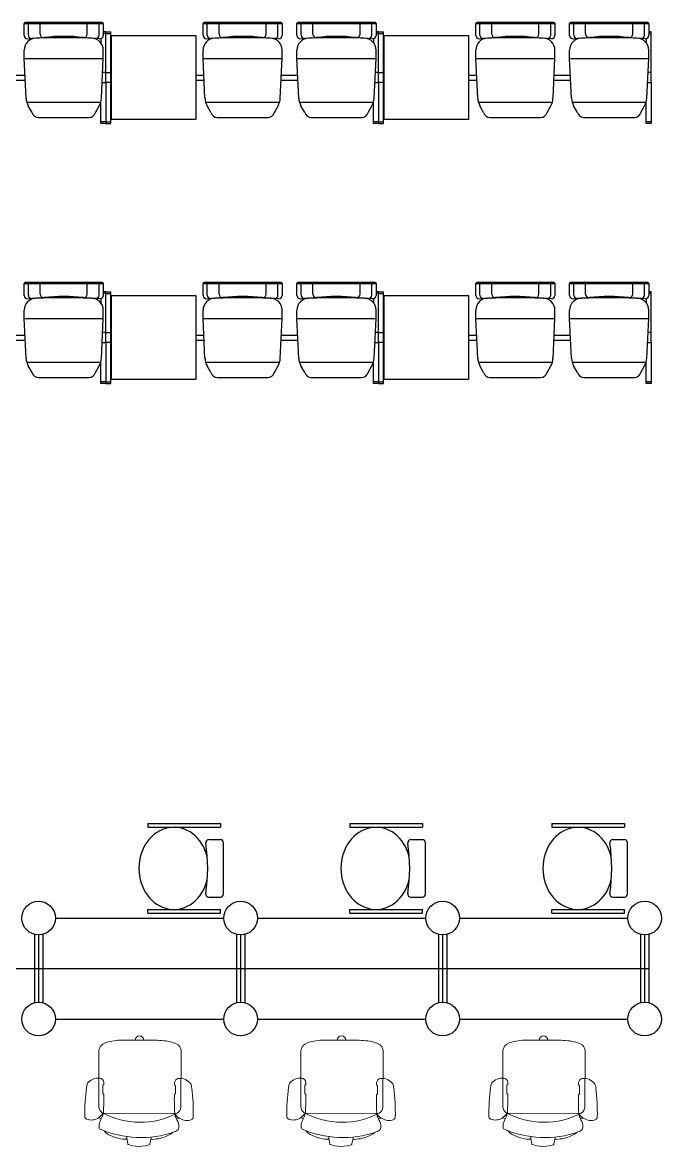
# Model space of a CAD drawing. Header units: inches. Extents: x 484217 to 497210, y -26946 to -21493.
# Drawn here: x 493117.7 to 493288.5, y -23682.2 to -23381 of the extents above; entities that cross this region are included whole.
import ezdxf

# ---------------------------------------------------------------- set-up
doc = ezdxf.new("R2010")
doc.units = ezdxf.units.IN
doc.header["$LTSCALE"] = 20
doc.header["$MEASUREMENT"] = 0
doc.layers.add('A-furniture', color=50, linetype='Continuous', lineweight=9)
doc.layers.add('I-WALL-IN', color=3, linetype='Continuous')
doc.layers.add('MAR22', color=255, linetype='Continuous')

# ---------------------------------------------------------------- blocks, each defined once
blk = doc.blocks.new('391A')
at = {"layer": 'MAR22'}
for p, q in [((-293.5, -86.6), (-293.5, -567)), ((-293.5, -86.6), (-269.5, -86.6)), ((-269.5, -86.6), (-269.5, -567)), ((273.6, -86.6), (273.6, -567)), ((297.6, -86.6), (273.6, -86.6)), ((297.6, -86.6), (297.6, -567)), ((-187.4, -490.1), (-187.4, -566.9)), ((191.4, -490.1), (191.4, -566.9)), ((-293.5, -567), (-269.5, -567)), ((-167.4, -586.9), (171.4, -586.9)), ((297.6, -567), (273.6, -567))]:
    blk.add_line(p, q, dxfattribs=at)
for centre, radius, start, end in [((-167.4, -490.1), 20, 81.58713, 180), ((2, 655.3), 1137.9, 261.58713, 278.41287), ((171.4, -490.1), 20, 0, 98.41287), ((-167.4, -566.9), 20, 180, 270), ((171.4, -566.9), 20, 270, 0)]:
    blk.add_arc(centre, radius, start, end, dxfattribs=at)
blk.add_ellipse((2, -259.2), major_axis=(-271.1, 0), ratio=0.849159, start_param=1.857345, end_param=7.567433, dxfattribs=at)
blk = doc.blocks.new('A$C6A0E07C9')
at = {"layer": 'A-furniture'}
for p, q in [((-0.2138, 0.2718), (0.1182, 0.2876)), ((-0.2691, 0.1773), (-0.2664, 0.2046)), ((-0.0121, 0.2424), (-0.025, 0.2422)), ((-0.0115, 0.2426), (-0.0121, 0.2424)), ((-0.0112, 0.2428), (-0.0115, 0.2426)), ((-0.0079, 0.2484), (-0.0112, 0.2428)), ((0.0377, 0.2515), (-0.0033, 0.2499)), ((0.0418, 0.2505), (0.045, 0.2473)), ((0.045, 0.2473), (0.0464, 0.2461)), ((0.0464, 0.2461), (0.0478, 0.2453)), ((0.0478, 0.2453), (0.0485, 0.2451)), ((0.1585, 0.2497), (0.1792, -0.1667)), ((0.3152, 0.1516), (0.3188, 0.1294)), ((0.3146, 0.1213), (0.3056, 0.1197)), ((0.3131, 0.1211), (0.3466, 0.116)), ((0.3514, 0.1128), (0.36, 0.0876)), ((0.36, 0.0876), (0.3659, 0.0513)), ((-0.2907, 0.0196), (-0.2893, 0.0294)), ((-0.2883, 0.01), (-0.2907, 0.0196)), ((-0.2893, 0.0294), (-0.2841, 0.0379)), ((-0.2824, 0.002), (-0.2883, 0.01)), ((-0.2841, 0.0379), (-0.2762, 0.0438)), ((-0.2739, -0.003), (-0.2824, 0.002)), ((-0.2762, 0.0438), (-0.2666, 0.0462)), ((0.3636, 0.0146), (0.3576, -0.0113)), ((0.3659, 0.0513), (0.3636, 0.0146)), ((-0.2641, -0.0045), (-0.2739, -0.003)), ((0.3108, -0.0224), (0.3218, -0.0234)), ((0.3197, -0.023), (0.3546, -0.0146)), ((0.3546, -0.0146), (0.3564, -0.0132)), ((0.3564, -0.0132), (0.3576, -0.0113)), ((-0.1895, -0.2174), (0.1433, -0.1996)), ((0.0087, -0.176), (-0.0042, -0.1772)), ((0.0094, -0.1763), (0.0087, -0.176)), ((0.0097, -0.1764), (0.0094, -0.1763)), ((0.0135, -0.1816), (0.0097, -0.1764)), ((0.0591, -0.1802), (0.0183, -0.1827)), ((0.0631, -0.1788), (0.066, -0.1753)), ((0.066, -0.1753), (0.0673, -0.174)), ((0.0673, -0.174), (0.0686, -0.173)), ((0.0686, -0.173), (0.0692, -0.1728)), ((0.2962, -0.1472), (0.2839, -0.1595))]:
    blk.add_line(p, q, dxfattribs=at)
for centre, radius, start, end in [((0.0274, 0.2777), 0.0792, 129.49988, 189.11522), ((0.0065, 0.2825), 0.0635, 94.07923, 117.59377), ((0.2241, -0.8917), 1.2574, 92.35943, 100.17565), ((0.1721, 0.3454), 0.0192, 28.12557, 89.24362), ((0.1209, 0.3234), 0.0749, 330.37939, 24.51295), ((-0.21, 0.2233), 0.0487, 94.52598, 161.01093), ((0.117, 0.2414), 0.0463, 34.09018, 88.4441), ((0.1077, 0.3263), 0.0879, 309.67257, 333.02228), ((-1.1254, 2.7931), 2.8487, 297.11573, 298.06946), ((-0.9196, -0.0126), 1.143, 14.09314, 15.00562), ((0.2336, 0.2226), 0.0597, 72.52818, 107.70113), ((0.1951, 0.2221), 0.0806, 25.51985, 45.53867), ((0.5941, -0.0351), 0.8932, 162.12026, 164.43231), ((-0.0222, 0.2712), 0.0292, 192.00474, 264.44095), ((-0.0038, 0.2437), 0.00623, 84.84548, 131.31741), ((0.0374, 0.2414), 0.0101, 64.52807, 88.63913), ((0.0007, 1.5534), 1.3091, 272.08986, 276.67605), ((0.1493, 0.274), 0.0211, 279.8693, 313.34338), ((-0.2488, 0.0248), 0.4712, 334.59734, 30.97321), ((0.1704, 0.2449), 0.0129, 130.13659, 158.01734), ((0.1866, 0.1808), 0.0779, 100.05254, 108.26721), ((-0.3014, 0.0263), 0.6141, 339.61076, 22.04666), ((0.1276, 0.1249), 0.1894, 8.09249, 40.8276), ((0.1816, 0.1421), 0.4521, 175.52891, 182.09908), ((72.2191, 3.6268), 72.5738, 182.765274, 182.924882), ((0.31, 0.1288), 0.0088, 301.08798, 3.16667), ((0.3467, 0.1108), 0.00513, 22.81842, 91.00758), ((0.1162, -0.0378), 0.2107, 328.69616, 1.80788), ((0.3177, -0.0315), 0.00903, 2.12372, 63.37094), ((0.0809, -0.0616), 0.3414, 182.48103, 200.75528), ((-0.1856, -0.1603), 0.0572, 202.88209, 266.11689), ((0.0015, -0.2058), 0.0292, 101.25248, 173.68869), ((0.0171, -0.1766), 0.00623, 234.37601, 280.84795), ((0.0579, -0.1702), 0.0101, 277.0543, 301.16536), ((0.1515, -1.4793), 1.3091, 89.01739, 93.60357), ((0.138, -0.155), 0.0449, 276.79393, 330.15211), ((0.1724, -0.1915), 0.0211, 52.35005, 85.82413), ((0.197, -0.1553), 0.0211, 212.66016, 229.03524), ((0.1633, -0.2919), 0.1223, 63.05477, 80.63565), ((0.1362, -0.2476), 0.0879, 32.67116, 56.02087), ((-0.9196, -0.0126), 1.143, 350.69637, 351.61264), ((0.1491, -0.2435), 0.0749, 341.18048, 35.31404), ((0.3239, 0.0551), 0.2601, 246.15386, 250.81737), ((0.249, -0.1528), 0.0392, 254.29981, 275.99109), ((0.2537, -0.1401), 0.0518, 269.3553, 293.37881), ((0.0516, -0.2073), 0.0792, 176.57822, 236.19355), ((0.2022, -0.2604), 0.0192, 276.44982, 337.56787), ((0.0312, -0.2142), 0.0635, 248.09967, 271.6142), ((0.1312, 0.9758), 1.2574, 265.51777, 273.33401)]:
    blk.add_arc(centre, radius, start, end, dxfattribs=at)

msp = doc.modelspace()

# ---------------------------------------------------------------- linework, layer by layer
at = {"linetype": 'Continuous'}
for p, q in [((493118.15, -23384.4, 3.81), (493118.15, -23381.22, 3.81)), ((493119.27, -23384.29, 3.81), (493119.27, -23381.4, 3.81)), ((493122.42, -23384.07, 3.81), (493122.42, -23381.4, 3.81)), ((493135.02, -23384.07, 3.81), (493135.02, -23381.4, 3.81)), ((493138.17, -23384.29, 3.81), (493138.17, -23381.4, 3.81)), ((493139.3, -23381.22, 3.81), (493139.3, -23384.4, 3.81)), ((493165.97, -23384.4, 3.81), (493165.97, -23381.22, 3.81)), ((493167.09, -23384.29, 3.81), (493167.09, -23381.4, 3.81)), ((493170.24, -23384.07, 3.81), (493170.24, -23381.4, 3.81)), ((493182.84, -23384.07, 3.81), (493182.84, -23381.4, 3.81)), ((493185.99, -23384.29, 3.81), (493185.99, -23381.4, 3.81)), ((493187.12, -23381.22, 3.81), (493187.12, -23384.4, 3.81)), ((493191.05, -23384.4, 3.81), (493191.05, -23381.22, 3.81)), ((493192.17, -23384.29, 3.81), (493192.17, -23381.4, 3.81)), ((493195.32, -23384.07, 3.81), (493195.32, -23381.4, 3.81)), ((493207.92, -23384.07, 3.81), (493207.92, -23381.4, 3.81)), ((493211.07, -23384.29, 3.81), (493211.07, -23381.4, 3.81)), ((493212.2, -23381.22, 3.81), (493212.2, -23384.4, 3.81)), ((493238.87, -23384.4, 3.81), (493238.87, -23381.22, 3.81)), ((493239.99, -23384.29, 3.81), (493239.99, -23381.4, 3.81)), ((493243.14, -23384.07, 3.81), (493243.14, -23381.4, 3.81)), ((493255.74, -23384.07, 3.81), (493255.74, -23381.4, 3.81)), ((493258.89, -23384.29, 3.81), (493258.89, -23381.4, 3.81)), ((493260.02, -23381.22, 3.81), (493260.02, -23384.4, 3.81)), ((493263.95, -23384.4, 3.81), (493263.95, -23381.22, 3.81)), ((493265.07, -23384.29, 3.81), (493265.07, -23381.4, 3.81)), ((493268.22, -23384.07, 3.81), (493268.22, -23381.4, 3.81)), ((493280.82, -23384.07, 3.81), (493280.82, -23381.4, 3.81)), ((493283.97, -23384.29, 3.81), (493283.97, -23381.4, 3.81)), ((493285.1, -23381.22, 3.81), (493285.1, -23384.4, 3.81)), ((493119.07, -23385.3, 3.81), (493120.21, -23385.19, 3.81)), ((493138.37, -23385.3, 3.81), (493137.23, -23385.19, 3.81)), ((493166.89, -23385.3, 3.81), (493168.03, -23385.19, 3.81)), ((493186.2, -23385.3, 3.81), (493185.06, -23385.19, 3.81)), ((493191.97, -23385.3, 3.81), (493193.11, -23385.19, 3.81)), ((493211.27, -23385.3, 3.81), (493210.13, -23385.19, 3.81)), ((493239.79, -23385.3, 3.81), (493240.93, -23385.19, 3.81)), ((493259.1, -23385.3, 3.81), (493257.96, -23385.19, 3.81)), ((493264.87, -23385.3, 3.81), (493266.01, -23385.19, 3.81)), ((493284.17, -23385.3, 3.81), (493283.03, -23385.19, 3.81)), ((493118.15, -23390.56, 3.81), (493118.15, -23388.31, 3.81)), ((493139.3, -23390.56, 3.81), (493139.3, -23388.31, 3.81)), ((493165.97, -23390.56, 3.81), (493165.97, -23388.31, 3.81)), ((493187.12, -23390.56, 3.81), (493187.12, -23388.31, 3.81)), ((493191.05, -23390.56, 3.81), (493191.05, -23388.31, 3.81)), ((493212.2, -23390.56, 3.81), (493212.2, -23388.31, 3.81)), ((493238.87, -23390.56, 3.81), (493238.87, -23388.31, 3.81)), ((493260.02, -23390.56, 3.81), (493260.02, -23388.31, 3.81)), ((493263.95, -23390.56, 3.81), (493263.95, -23388.31, 3.81)), ((493285.1, -23390.56, 3.81), (493285.1, -23388.31, 3.81)), ((493118.15, -23390.56, 3.81), (493139.3, -23390.56, 3.81)), ((493118.66, -23401.2, 3.81), (493118.15, -23390.56, 3.81)), ((493138.78, -23401.2, 3.81), (493139.3, -23390.56, 3.81)), ((493165.97, -23390.56, 3.81), (493187.12, -23390.56, 3.81)), ((493166.48, -23401.2, 3.81), (493165.97, -23390.56, 3.81)), ((493186.61, -23401.2, 3.81), (493187.12, -23390.56, 3.81)), ((493191.05, -23390.56, 3.81), (493212.2, -23390.56, 3.81)), ((493191.56, -23401.2, 3.81), (493191.05, -23390.56, 3.81)), ((493211.68, -23401.2, 3.81), (493212.2, -23390.56, 3.81)), ((493238.87, -23390.56, 3.81), (493260.02, -23390.56, 3.81)), ((493239.38, -23401.2, 3.81), (493238.87, -23390.56, 3.81)), ((493259.51, -23401.2, 3.81), (493260.02, -23390.56, 3.81)), ((493263.95, -23390.56, 3.81), (493285.1, -23390.56, 3.81)), ((493264.46, -23401.2, 3.81), (493263.95, -23390.56, 3.81)), ((493284.58, -23401.2, 3.81), (493285.1, -23390.56, 3.81)), ((493118.84, -23402.26, 3.81), (493138.6, -23402.26, 3.81)), ((493120.25, -23405, 3.81), (493119.23, -23403.19, 3.81)), ((493137.19, -23405, 3.81), (493138.21, -23403.19, 3.81)), ((493166.66, -23402.26, 3.81), (493186.43, -23402.26, 3.81)), ((493168.07, -23405, 3.81), (493167.05, -23403.19, 3.81)), ((493185.02, -23405, 3.81), (493186.04, -23403.19, 3.81)), ((493191.74, -23402.26, 3.81), (493211.5, -23402.26, 3.81)), ((493193.15, -23405, 3.81), (493192.13, -23403.19, 3.81)), ((493210.09, -23405, 3.81), (493211.11, -23403.19, 3.81)), ((493239.56, -23402.26, 3.81), (493259.33, -23402.26, 3.81)), ((493240.97, -23405, 3.81), (493239.95, -23403.19, 3.81)), ((493257.92, -23405, 3.81), (493258.94, -23403.19, 3.81)), ((493264.64, -23402.26, 3.81), (493284.4, -23402.26, 3.81)), ((493266.05, -23405, 3.81), (493265.03, -23403.19, 3.81)), ((493282.99, -23405, 3.81), (493284.01, -23403.19, 3.81)), ((493121.98, -23406.31, 3.81), (493135.46, -23406.31, 3.81)), ((493169.8, -23406.31, 3.81), (493183.28, -23406.31, 3.81)), ((493194.88, -23406.31, 3.81), (493208.36, -23406.31, 3.81)), ((493242.7, -23406.31, 3.81), (493256.18, -23406.31, 3.81)), ((493267.78, -23406.31, 3.81), (493281.26, -23406.31, 3.81)), ((493118.15, -23453.91, 3.81), (493118.15, -23450.74, 3.81)), ((493119.27, -23453.81, 3.81), (493119.27, -23450.92, 3.81)), ((493122.42, -23453.58, 3.81), (493122.42, -23450.92, 3.81)), ((493135.02, -23453.58, 3.81), (493135.02, -23450.92, 3.81)), ((493138.17, -23453.81, 3.81), (493138.17, -23450.92, 3.81)), ((493139.3, -23450.74, 3.81), (493139.3, -23453.91, 3.81)), ((493165.97, -23453.91, 3.81), (493165.97, -23450.74, 3.81)), ((493167.09, -23453.81, 3.81), (493167.09, -23450.92, 3.81)), ((493170.24, -23453.58, 3.81), (493170.24, -23450.92, 3.81)), ((493182.84, -23453.58, 3.81), (493182.84, -23450.92, 3.81)), ((493185.99, -23453.81, 3.81), (493185.99, -23450.92, 3.81)), ((493187.12, -23450.74, 3.81), (493187.12, -23453.91, 3.81)), ((493191.05, -23453.91, 3.81), (493191.05, -23450.74, 3.81)), ((493192.17, -23453.81, 3.81), (493192.17, -23450.92, 3.81)), ((493195.32, -23453.58, 3.81), (493195.32, -23450.92, 3.81)), ((493207.92, -23453.58, 3.81), (493207.92, -23450.92, 3.81)), ((493211.07, -23453.81, 3.81), (493211.07, -23450.92, 3.81)), ((493212.2, -23450.74, 3.81), (493212.2, -23453.91, 3.81)), ((493238.87, -23453.91, 3.81), (493238.87, -23450.74, 3.81)), ((493239.99, -23453.81, 3.81), (493239.99, -23450.92, 3.81)), ((493243.14, -23453.58, 3.81), (493243.14, -23450.92, 3.81)), ((493255.74, -23453.58, 3.81), (493255.74, -23450.92, 3.81)), ((493258.89, -23453.81, 3.81), (493258.89, -23450.92, 3.81)), ((493260.02, -23450.74, 3.81), (493260.02, -23453.91, 3.81)), ((493263.95, -23453.91, 3.81), (493263.95, -23450.74, 3.81)), ((493265.07, -23453.81, 3.81), (493265.07, -23450.92, 3.81)), ((493268.22, -23453.58, 3.81), (493268.22, -23450.92, 3.81)), ((493280.82, -23453.58, 3.81), (493280.82, -23450.92, 3.81)), ((493283.97, -23453.81, 3.81), (493283.97, -23450.92, 3.81)), ((493285.1, -23450.74, 3.81), (493285.1, -23453.91, 3.81)), ((493119.07, -23454.81, 3.81), (493120.21, -23454.7, 3.81)), ((493138.37, -23454.81, 3.81), (493137.23, -23454.7, 3.81)), ((493166.89, -23454.81, 3.81), (493168.03, -23454.7, 3.81)), ((493186.2, -23454.81, 3.81), (493185.06, -23454.7, 3.81)), ((493191.97, -23454.81, 3.81), (493193.11, -23454.7, 3.81)), ((493211.27, -23454.81, 3.81), (493210.13, -23454.7, 3.81)), ((493239.79, -23454.81, 3.81), (493240.93, -23454.7, 3.81)), ((493259.1, -23454.81, 3.81), (493257.96, -23454.7, 3.81)), ((493264.87, -23454.81, 3.81), (493266.01, -23454.7, 3.81)), ((493284.17, -23454.81, 3.81), (493283.03, -23454.7, 3.81)), ((493118.15, -23460.08, 3.81), (493118.15, -23457.83, 3.81)), ((493139.3, -23460.08, 3.81), (493139.3, -23457.83, 3.81)), ((493165.97, -23460.08, 3.81), (493165.97, -23457.83, 3.81)), ((493187.12, -23460.08, 3.81), (493187.12, -23457.83, 3.81)), ((493191.05, -23460.08, 3.81), (493191.05, -23457.83, 3.81)), ((493212.2, -23460.08, 3.81), (493212.2, -23457.83, 3.81)), ((493238.87, -23460.08, 3.81), (493238.87, -23457.83, 3.81)), ((493260.02, -23460.08, 3.81), (493260.02, -23457.83, 3.81)), ((493263.95, -23460.08, 3.81), (493263.95, -23457.83, 3.81)), ((493285.1, -23460.08, 3.81), (493285.1, -23457.83, 3.81)), ((493118.15, -23460.08, 3.81), (493139.3, -23460.08, 3.81)), ((493118.66, -23470.72, 3.81), (493118.15, -23460.08, 3.81)), ((493138.78, -23470.72, 3.81), (493139.3, -23460.08, 3.81)), ((493165.97, -23460.08, 3.81), (493187.12, -23460.08, 3.81)), ((493166.48, -23470.72, 3.81), (493165.97, -23460.08, 3.81)), ((493186.61, -23470.72, 3.81), (493187.12, -23460.08, 3.81)), ((493191.05, -23460.08, 3.81), (493212.2, -23460.08, 3.81)), ((493191.56, -23470.72, 3.81), (493191.05, -23460.08, 3.81)), ((493211.68, -23470.72, 3.81), (493212.2, -23460.08, 3.81)), ((493238.87, -23460.08, 3.81), (493260.02, -23460.08, 3.81)), ((493239.38, -23470.72, 3.81), (493238.87, -23460.08, 3.81)), ((493259.51, -23470.72, 3.81), (493260.02, -23460.08, 3.81)), ((493263.95, -23460.08, 3.81), (493285.1, -23460.08, 3.81)), ((493264.46, -23470.72, 3.81), (493263.95, -23460.08, 3.81)), ((493284.58, -23470.72, 3.81), (493285.1, -23460.08, 3.81)), ((493118.84, -23471.78, 3.81), (493138.6, -23471.78, 3.81)), ((493120.25, -23474.52, 3.81), (493119.23, -23472.71, 3.81)), ((493137.19, -23474.52, 3.81), (493138.21, -23472.71, 3.81)), ((493166.66, -23471.78, 3.81), (493186.43, -23471.78, 3.81)), ((493168.07, -23474.52, 3.81), (493167.05, -23472.71, 3.81)), ((493185.02, -23474.52, 3.81), (493186.04, -23472.71, 3.81)), ((493191.74, -23471.78, 3.81), (493211.5, -23471.78, 3.81)), ((493193.15, -23474.52, 3.81), (493192.13, -23472.71, 3.81)), ((493210.09, -23474.52, 3.81), (493211.11, -23472.71, 3.81)), ((493239.56, -23471.78, 3.81), (493259.33, -23471.78, 3.81)), ((493240.97, -23474.52, 3.81), (493239.95, -23472.71, 3.81)), ((493257.92, -23474.52, 3.81), (493258.94, -23472.71, 3.81)), ((493264.64, -23471.78, 3.81), (493284.4, -23471.78, 3.81)), ((493266.05, -23474.52, 3.81), (493265.03, -23472.71, 3.81)), ((493282.99, -23474.52, 3.81), (493284.01, -23472.71, 3.81)), ((493121.98, -23475.83, 3.81), (493135.46, -23475.83, 3.81)), ((493169.8, -23475.83, 3.81), (493183.28, -23475.83, 3.81)), ((493194.88, -23475.83, 3.81), (493208.36, -23475.83, 3.81)), ((493242.7, -23475.83, 3.81), (493256.18, -23475.83, 3.81)), ((493267.78, -23475.83, 3.81), (493281.26, -23475.83, 3.81))]:
    msp.add_line(p, q, dxfattribs=at)
at = {"color": 7, "linetype": 'Continuous'}
for p, q in [((493139.03, -23380.95, 3.81), (493118.42, -23380.95, 3.81)), ((493186.85, -23380.95, 3.81), (493166.24, -23380.95, 3.81)), ((493211.93, -23380.95, 3.81), (493191.32, -23380.95, 3.81)), ((493259.75, -23380.95, 3.81), (493239.14, -23380.95, 3.81)), ((493284.83, -23380.95, 3.81), (493264.22, -23380.95, 3.81)), ((493139.97, -23394.31, 3.81), (493139.11, -23394.31, 3.81)), ((493139.97, -23397.01, 3.81), (493139.97, -23394.31, 3.81)), ((493139.97, -23394.31, 3.81), (493141.52, -23394.31, 3.81)), ((493139.97, -23397.01, 3.81), (493139.97, -23394.31, 3.81)), ((493212.87, -23394.31, 3.81), (493212.01, -23394.31, 3.81)), ((493212.87, -23397.01, 3.81), (493212.87, -23394.31, 3.81)), ((493212.87, -23394.31, 3.81), (493214.42, -23394.31, 3.81)), ((493212.87, -23397.01, 3.81), (493212.87, -23394.31, 3.81)), ((493285.77, -23394.31, 3.81), (493284.91, -23394.31, 3.81)), ((493285.77, -23397.01, 3.81), (493285.77, -23394.31, 3.81)), ((493113.94, -23396.33, 3.81), (493118.42, -23396.33, 3.81)), ((493114.01, -23394.98, 3.81), (493118.36, -23394.98, 3.81)), ((493138.99, -23397.01, 3.81), (493139.97, -23397.01, 3.81)), ((493141.52, -23397.01, 3.81), (493139.97, -23397.01, 3.81)), ((493163.95, -23396.33, 3.81), (493166.25, -23396.33, 3.81)), ((493164.02, -23394.98, 3.81), (493166.18, -23394.98, 3.81)), ((493186.84, -23396.33, 3.81), (493191.32, -23396.33, 3.81)), ((493186.91, -23394.98, 3.81), (493191.26, -23394.98, 3.81)), ((493211.89, -23397.01, 3.81), (493212.87, -23397.01, 3.81)), ((493214.42, -23397.01, 3.81), (493212.87, -23397.01, 3.81)), ((493236.85, -23396.33, 3.81), (493239.15, -23396.33, 3.81)), ((493236.92, -23394.98, 3.81), (493239.08, -23394.98, 3.81)), ((493259.74, -23396.33, 3.81), (493264.22, -23396.33, 3.81)), ((493259.81, -23394.98, 3.81), (493264.16, -23394.98, 3.81)), ((493284.79, -23397.01, 3.81), (493285.77, -23397.01, 3.81)), ((493139.03, -23450.47, 3.81), (493118.42, -23450.47, 3.81)), ((493186.85, -23450.47, 3.81), (493166.24, -23450.47, 3.81)), ((493211.93, -23450.47, 3.81), (493191.32, -23450.47, 3.81)), ((493259.75, -23450.47, 3.81), (493239.14, -23450.47, 3.81)), ((493284.83, -23450.47, 3.81), (493264.22, -23450.47, 3.81)), ((493139.97, -23463.82, 3.81), (493139.11, -23463.82, 3.81)), ((493139.97, -23466.52, 3.81), (493139.97, -23463.82, 3.81)), ((493139.97, -23463.82, 3.81), (493141.52, -23463.82, 3.81)), ((493139.97, -23466.52, 3.81), (493139.97, -23463.82, 3.81)), ((493212.87, -23463.82, 3.81), (493212.01, -23463.82, 3.81)), ((493212.87, -23466.52, 3.81), (493212.87, -23463.82, 3.81)), ((493212.87, -23463.82, 3.81), (493214.42, -23463.82, 3.81)), ((493212.87, -23466.52, 3.81), (493212.87, -23463.82, 3.81)), ((493285.77, -23463.82, 3.81), (493284.91, -23463.82, 3.81)), ((493285.77, -23466.52, 3.81), (493285.77, -23463.82, 3.81)), ((493113.94, -23465.85, 3.81), (493118.42, -23465.85, 3.81)), ((493114.01, -23464.5, 3.81), (493118.36, -23464.5, 3.81)), ((493138.99, -23466.52, 3.81), (493139.97, -23466.52, 3.81)), ((493141.52, -23466.52, 3.81), (493139.97, -23466.52, 3.81)), ((493163.95, -23465.85, 3.81), (493166.25, -23465.85, 3.81)), ((493164.02, -23464.5, 3.81), (493166.18, -23464.5, 3.81)), ((493186.84, -23465.85, 3.81), (493191.32, -23465.85, 3.81)), ((493186.91, -23464.5, 3.81), (493191.26, -23464.5, 3.81)), ((493211.89, -23466.52, 3.81), (493212.87, -23466.52, 3.81)), ((493214.42, -23466.52, 3.81), (493212.87, -23466.52, 3.81)), ((493236.85, -23465.85, 3.81), (493239.15, -23465.85, 3.81)), ((493236.92, -23464.5, 3.81), (493239.08, -23464.5, 3.81)), ((493259.74, -23465.85, 3.81), (493264.22, -23465.85, 3.81)), ((493259.81, -23464.5, 3.81), (493264.16, -23464.5, 3.81)), ((493284.79, -23466.52, 3.81), (493285.77, -23466.52, 3.81))]:
    msp.add_line(p, q, dxfattribs=at)
at = {"color": 7}
for p, q in [((493138.62, -23385.27, 3.81), (493138.62, -23386.36, 3.81)), ((493139.97, -23383.4, 3.81), (493139.3, -23383.4, 3.81)), ((493139.97, -23383.85, 3.81), (493139.3, -23383.85, 3.81)), ((493139.97, -23394.31, 3.81), (493139.97, -23383.4, 3.81)), ((493139.97, -23394.31, 3.81), (493139.97, -23383.4, 3.81)), ((493139.97, -23383.4, 3.81), (493141.32, -23383.4, 3.81)), ((493139.97, -23383.85, 3.81), (493141.32, -23383.85, 3.81)), ((493141.32, -23407.92, 3.81), (493141.32, -23383.4, 3.81)), ((493211.52, -23385.27, 3.81), (493211.52, -23386.36, 3.81)), ((493212.87, -23383.4, 3.81), (493212.2, -23383.4, 3.81)), ((493212.87, -23383.85, 3.81), (493212.2, -23383.85, 3.81)), ((493212.87, -23394.31, 3.81), (493212.87, -23383.4, 3.81)), ((493212.87, -23394.31, 3.81), (493212.87, -23383.4, 3.81)), ((493212.87, -23383.4, 3.81), (493214.22, -23383.4, 3.81)), ((493212.87, -23383.85, 3.81), (493214.22, -23383.85, 3.81)), ((493214.22, -23407.92, 3.81), (493214.22, -23383.4, 3.81)), ((493284.42, -23385.27, 3.81), (493284.42, -23386.36, 3.81)), ((493285.77, -23383.4, 3.81), (493285.1, -23383.4, 3.81)), ((493285.77, -23383.85, 3.81), (493285.1, -23383.85, 3.81)), ((493285.77, -23394.31, 3.81), (493285.77, -23383.4, 3.81)), ((493139.97, -23397.01, 3.81), (493139.97, -23407.92, 3.81)), ((493139.97, -23397.01, 3.81), (493139.97, -23407.92, 3.81)), ((493212.87, -23397.01, 3.81), (493212.87, -23407.92, 3.81)), ((493212.87, -23397.01, 3.81), (493212.87, -23407.92, 3.81)), ((493285.77, -23397.01, 3.81), (493285.77, -23407.92, 3.81)), ((493138.62, -23407.92, 3.81), (493138.62, -23402.2, 3.81)), ((493211.52, -23407.92, 3.81), (493211.52, -23402.2, 3.81)), ((493284.42, -23407.92, 3.81), (493284.42, -23402.2, 3.81)), ((493139.97, -23407.47, 3.81), (493138.62, -23407.47, 3.81)), ((493139.97, -23407.92, 3.81), (493138.62, -23407.92, 3.81)), ((493139.97, -23407.47, 3.81), (493141.32, -23407.47, 3.81)), ((493139.97, -23407.92, 3.81), (493141.32, -23407.92, 3.81)), ((493212.87, -23407.47, 3.81), (493211.52, -23407.47, 3.81)), ((493212.87, -23407.92, 3.81), (493211.52, -23407.92, 3.81)), ((493212.87, -23407.47, 3.81), (493214.22, -23407.47, 3.81)), ((493212.87, -23407.92, 3.81), (493214.22, -23407.92, 3.81)), ((493285.77, -23407.47, 3.81), (493284.42, -23407.47, 3.81)), ((493285.77, -23407.92, 3.81), (493284.42, -23407.92, 3.81)), ((493138.62, -23454.78, 3.81), (493138.62, -23455.88, 3.81)), ((493139.97, -23452.92, 3.81), (493139.3, -23452.92, 3.81)), ((493139.97, -23453.37, 3.81), (493139.3, -23453.37, 3.81)), ((493139.97, -23463.82, 3.81), (493139.97, -23452.92, 3.81)), ((493139.97, -23463.82, 3.81), (493139.97, -23452.92, 3.81)), ((493139.97, -23452.92, 3.81), (493141.32, -23452.92, 3.81)), ((493139.97, -23453.37, 3.81), (493141.32, -23453.37, 3.81)), ((493141.32, -23477.43, 3.81), (493141.32, -23452.92, 3.81)), ((493211.52, -23454.78, 3.81), (493211.52, -23455.88, 3.81)), ((493212.87, -23452.92, 3.81), (493212.2, -23452.92, 3.81)), ((493212.87, -23453.37, 3.81), (493212.2, -23453.37, 3.81)), ((493212.87, -23463.82, 3.81), (493212.87, -23452.92, 3.81)), ((493212.87, -23463.82, 3.81), (493212.87, -23452.92, 3.81)), ((493212.87, -23452.92, 3.81), (493214.22, -23452.92, 3.81)), ((493212.87, -23453.37, 3.81), (493214.22, -23453.37, 3.81)), ((493214.22, -23477.43, 3.81), (493214.22, -23452.92, 3.81)), ((493284.42, -23454.78, 3.81), (493284.42, -23455.88, 3.81)), ((493285.77, -23452.92, 3.81), (493285.1, -23452.92, 3.81)), ((493285.77, -23453.37, 3.81), (493285.1, -23453.37, 3.81)), ((493285.77, -23463.82, 3.81), (493285.77, -23452.92, 3.81)), ((493139.97, -23466.52, 3.81), (493139.97, -23477.43, 3.81)), ((493139.97, -23466.52, 3.81), (493139.97, -23477.43, 3.81)), ((493212.87, -23466.52, 3.81), (493212.87, -23477.43, 3.81)), ((493212.87, -23466.52, 3.81), (493212.87, -23477.43, 3.81)), ((493285.77, -23466.52, 3.81), (493285.77, -23477.43, 3.81)), ((493138.62, -23477.43, 3.81), (493138.62, -23471.72, 3.81)), ((493211.52, -23477.43, 3.81), (493211.52, -23471.72, 3.81)), ((493284.42, -23477.43, 3.81), (493284.42, -23471.72, 3.81)), ((493139.97, -23476.98, 3.81), (493138.62, -23476.98, 3.81)), ((493139.97, -23477.43, 3.81), (493138.62, -23477.43, 3.81)), ((493139.97, -23476.98, 3.81), (493141.32, -23476.98, 3.81)), ((493139.97, -23477.43, 3.81), (493141.32, -23477.43, 3.81)), ((493212.87, -23476.98, 3.81), (493211.52, -23476.98, 3.81)), ((493212.87, -23477.43, 3.81), (493211.52, -23477.43, 3.81)), ((493212.87, -23476.98, 3.81), (493214.22, -23476.98, 3.81)), ((493212.87, -23477.43, 3.81), (493214.22, -23477.43, 3.81)), ((493285.77, -23476.98, 3.81), (493284.42, -23476.98, 3.81)), ((493285.77, -23477.43, 3.81), (493284.42, -23477.43, 3.81))]:
    msp.add_line(p, q, dxfattribs=at)
at = {"color": 0, "linetype": 'Continuous'}
for p, q in [((493141.52, -23384.41, 3.81), (493164.02, -23384.41, 3.81)), ((493141.52, -23406.91, 3.81), (493141.52, -23384.41, 3.81)), ((493164.02, -23384.41, 3.81), (493164.02, -23406.91, 3.81)), ((493214.42, -23384.41, 3.81), (493236.92, -23384.41, 3.81)), ((493214.42, -23406.91, 3.81), (493214.42, -23384.41, 3.81)), ((493236.92, -23384.41, 3.81), (493236.92, -23406.91, 3.81)), ((493164.02, -23406.91, 3.81), (493141.52, -23406.91, 3.81)), ((493236.92, -23406.91, 3.81), (493214.42, -23406.91, 3.81)), ((493141.52, -23453.92, 3.81), (493164.02, -23453.92, 3.81)), ((493141.52, -23476.42, 3.81), (493141.52, -23453.92, 3.81)), ((493164.02, -23453.92, 3.81), (493164.02, -23476.42, 3.81)), ((493214.42, -23453.92, 3.81), (493236.92, -23453.92, 3.81)), ((493214.42, -23476.42, 3.81), (493214.42, -23453.92, 3.81)), ((493236.92, -23453.92, 3.81), (493236.92, -23476.42, 3.81)), ((493164.02, -23476.42, 3.81), (493141.52, -23476.42, 3.81)), ((493236.92, -23476.42, 3.81), (493214.42, -23476.42, 3.81))]:
    msp.add_line(p, q, dxfattribs=at)
for p, q in [((493120.88, -23624.7, 6.93), (493120.88, -23642.99, 6.93)), ((493122, -23624.85, 6.93), (493122, -23642.85, 6.93)), ((493123.13, -23624.7, 6.93), (493123.13, -23642.99, 6.93)), ((493174.88, -23624.7, 6.93), (493174.88, -23642.99, 6.93)), ((493176, -23624.85, 6.93), (493176, -23642.85, 6.93)), ((493177.13, -23624.7, 6.93), (493177.13, -23642.99, 6.93)), ((493228.88, -23624.7, 6.93), (493228.88, -23642.99, 6.93)), ((493230, -23624.85, 6.93), (493230, -23642.85, 6.93)), ((493231.13, -23624.7, 6.93), (493231.13, -23642.99, 6.93)), ((493282.88, -23624.7, 6.93), (493282.88, -23642.99, 6.93)), ((493284, -23624.85, 6.93), (493284, -23642.85, 6.93)), ((493285.13, -23624.7, 6.93), (493285.13, -23642.99, 6.93))]:
    msp.add_line(p, q)
at = {"color": 7, "linetype": 'Continuous', "const_width": 0.45, "elevation": 3.81}
for points in [[(493139.3, -23381.18), (493118.15, -23381.18)], [(493187.12, -23381.18), (493165.97, -23381.18)], [(493212.2, -23381.18), (493191.05, -23381.18)], [(493260.02, -23381.18), (493238.87, -23381.18)], [(493285.1, -23381.18), (493263.95, -23381.18)], [(493139.3, -23450.7), (493118.15, -23450.7)], [(493187.12, -23450.7), (493165.97, -23450.7)], [(493212.2, -23450.7), (493191.05, -23450.7)], [(493260.02, -23450.7), (493238.87, -23450.7)], [(493285.1, -23450.7), (493263.95, -23450.7)]]:
    msp.add_lwpolyline(points, dxfattribs=at)
for centre in [(493122, -23620.35, 6.93), (493176, -23620.35, 6.93), (493230, -23620.35, 6.93), (493284, -23620.35, 6.93), (493122, -23647.35, 6.93), (493176, -23647.35, 6.93), (493230, -23647.35, 6.93), (493284, -23647.35, 6.93)]:
    msp.add_circle(centre, 4.5)
at = {"linetype": 'Continuous'}
for centre, radius, start, end in [((493118.42, -23381.22, 3.81), 0.27, 90, 180), ((493139.03, -23381.22, 3.81), 0.27, 0, 90), ((493166.24, -23381.22, 3.81), 0.27, 90, 180), ((493186.85, -23381.22, 3.81), 0.27, 0, 90), ((493191.32, -23381.22, 3.81), 0.27, 90, 180), ((493211.93, -23381.22, 3.81), 0.27, 0, 90), ((493239.14, -23381.22, 3.81), 0.27, 90, 180), ((493259.75, -23381.22, 3.81), 0.27, 0, 90), ((493264.22, -23381.22, 3.81), 0.27, 90, 180), ((493284.83, -23381.22, 3.81), 0.27, 0, 90), ((493119.05, -23384.4, 3.81), 0.9, 180, 271.3354), ((493121.3, -23388.31, 3.81), 3.15, 90, 180), ((493120.17, -23384.29, 3.81), 0.9, 180, 272.4844), ((493128.72, -23581.35, 3.81), 196.34, 87.5156, 92.4844), ((493123.32, -23384.07, 3.81), 0.9, 180, 276.8576), ((493128.72, -23428.97, 3.81), 44.32, 83.1424, 96.8576), ((493134.12, -23384.07, 3.81), 0.9, 263.1424, 0), ((493136.15, -23388.31, 3.81), 3.15, 0, 90), ((493137.27, -23384.29, 3.81), 0.9, 267.5156, 0), ((493138.4, -23384.4, 3.81), 0.9, 268.6646, 0), ((493166.87, -23384.4, 3.81), 0.9, 180, 271.3354), ((493169.12, -23388.31, 3.81), 3.15, 90, 180), ((493167.99, -23384.29, 3.81), 0.9, 180, 272.4844), ((493176.54, -23581.35, 3.81), 196.34, 87.5156, 92.4844), ((493171.14, -23384.07, 3.81), 0.9, 180, 276.8576), ((493176.54, -23428.97, 3.81), 44.32, 83.1424, 96.8576), ((493181.94, -23384.07, 3.81), 0.9, 263.1424, 0), ((493183.97, -23388.31, 3.81), 3.15, 0, 90), ((493185.09, -23384.29, 3.81), 0.9, 267.5156, 0), ((493186.22, -23384.4, 3.81), 0.9, 268.6646, 0), ((493191.95, -23384.4, 3.81), 0.9, 180, 271.3354), ((493194.2, -23388.31, 3.81), 3.15, 90, 180), ((493193.07, -23384.29, 3.81), 0.9, 180, 272.4844), ((493201.62, -23581.35, 3.81), 196.34, 87.5156, 92.4844), ((493196.22, -23384.07, 3.81), 0.9, 180, 276.8576), ((493201.62, -23428.97, 3.81), 44.32, 83.1424, 96.8576), ((493207.02, -23384.07, 3.81), 0.9, 263.1424, 0), ((493209.05, -23388.31, 3.81), 3.15, 0, 90), ((493210.17, -23384.29, 3.81), 0.9, 267.5156, 0), ((493211.3, -23384.4, 3.81), 0.9, 268.6646, 0), ((493239.77, -23384.4, 3.81), 0.9, 180, 271.3354), ((493242.02, -23388.31, 3.81), 3.15, 90, 180), ((493240.89, -23384.29, 3.81), 0.9, 180, 272.4844), ((493249.44, -23581.35, 3.81), 196.34, 87.5156, 92.4844), ((493244.04, -23384.07, 3.81), 0.9, 180, 276.8576), ((493249.44, -23428.97, 3.81), 44.32, 83.1424, 96.8576), ((493254.84, -23384.07, 3.81), 0.9, 263.1424, 0), ((493256.87, -23388.31, 3.81), 3.15, 0, 90), ((493257.99, -23384.29, 3.81), 0.9, 267.5156, 0), ((493259.12, -23384.4, 3.81), 0.9, 268.6646, 0), ((493264.85, -23384.4, 3.81), 0.9, 180, 271.3354), ((493267.1, -23388.31, 3.81), 3.15, 90, 180), ((493265.97, -23384.29, 3.81), 0.9, 180, 272.4844), ((493274.52, -23581.35, 3.81), 196.34, 87.5156, 92.4844), ((493269.12, -23384.07, 3.81), 0.9, 180, 276.8576), ((493274.52, -23428.97, 3.81), 44.32, 83.1424, 96.8576), ((493279.92, -23384.07, 3.81), 0.9, 263.1424, 0), ((493281.95, -23388.31, 3.81), 3.15, 0, 90), ((493283.07, -23384.29, 3.81), 0.9, 267.5156, 0), ((493284.2, -23384.4, 3.81), 0.9, 268.6646, 0), ((493123.15, -23400.98, 3.81), 4.5, 182.7525, 209.356), ((493134.29, -23400.98, 3.81), 4.5, 330.644, 357.2475), ((493170.98, -23400.98, 3.81), 4.5, 182.7525, 209.356), ((493182.11, -23400.98, 3.81), 4.5, 330.644, 357.2475), ((493196.05, -23400.98, 3.81), 4.5, 182.7525, 209.356), ((493207.19, -23400.98, 3.81), 4.5, 330.644, 357.2475), ((493243.88, -23400.98, 3.81), 4.5, 182.7525, 209.356), ((493255.01, -23400.98, 3.81), 4.5, 330.644, 357.2475), ((493268.95, -23400.98, 3.81), 4.5, 182.7525, 209.356), ((493280.09, -23400.98, 3.81), 4.5, 330.644, 357.2475), ((493121.98, -23404.51, 3.81), 1.8, 195.8192, 270), ((493135.46, -23404.51, 3.81), 1.8, 270, 344.1808), ((493169.8, -23404.51, 3.81), 1.8, 195.8192, 270), ((493183.28, -23404.51, 3.81), 1.8, 270, 344.1808), ((493194.88, -23404.51, 3.81), 1.8, 195.8192, 270), ((493208.36, -23404.51, 3.81), 1.8, 270, 344.1808), ((493242.7, -23404.51, 3.81), 1.8, 195.8192, 270), ((493256.18, -23404.51, 3.81), 1.8, 270, 344.1808), ((493267.78, -23404.51, 3.81), 1.8, 195.8192, 270), ((493281.26, -23404.51, 3.81), 1.8, 270, 344.1808), ((493118.42, -23450.74, 3.81), 0.27, 90, 180), ((493139.03, -23450.74, 3.81), 0.27, 0, 90), ((493166.24, -23450.74, 3.81), 0.27, 90, 180), ((493186.85, -23450.74, 3.81), 0.27, 0, 90), ((493191.32, -23450.74, 3.81), 0.27, 90, 180), ((493211.93, -23450.74, 3.81), 0.27, 0, 90), ((493239.14, -23450.74, 3.81), 0.27, 90, 180), ((493259.75, -23450.74, 3.81), 0.27, 0, 90), ((493264.22, -23450.74, 3.81), 0.27, 90, 180), ((493284.83, -23450.74, 3.81), 0.27, 0, 90), ((493119.05, -23453.91, 3.81), 0.9, 180, 271.3354), ((493121.3, -23457.83, 3.81), 3.15, 90, 180), ((493120.17, -23453.81, 3.81), 0.9, 180, 272.4844), ((493128.72, -23650.86, 3.81), 196.34, 87.5156, 92.4844), ((493123.32, -23453.58, 3.81), 0.9, 180, 276.8576), ((493128.72, -23498.49, 3.81), 44.32, 83.1424, 96.8576), ((493134.12, -23453.58, 3.81), 0.9, 263.1424, 0), ((493136.15, -23457.83, 3.81), 3.15, 0, 90), ((493137.27, -23453.81, 3.81), 0.9, 267.5156, 0), ((493138.4, -23453.91, 3.81), 0.9, 268.6646, 0), ((493166.87, -23453.91, 3.81), 0.9, 180, 271.3354), ((493169.12, -23457.83, 3.81), 3.15, 90, 180), ((493167.99, -23453.81, 3.81), 0.9, 180, 272.4844), ((493176.54, -23650.86, 3.81), 196.34, 87.5156, 92.4844), ((493171.14, -23453.58, 3.81), 0.9, 180, 276.8576), ((493176.54, -23498.49, 3.81), 44.32, 83.1424, 96.8576), ((493181.94, -23453.58, 3.81), 0.9, 263.1424, 0), ((493183.97, -23457.83, 3.81), 3.15, 0, 90), ((493185.09, -23453.81, 3.81), 0.9, 267.5156, 0), ((493186.22, -23453.91, 3.81), 0.9, 268.6646, 0), ((493191.95, -23453.91, 3.81), 0.9, 180, 271.3354), ((493194.2, -23457.83, 3.81), 3.15, 90, 180), ((493193.07, -23453.81, 3.81), 0.9, 180, 272.4844), ((493201.62, -23650.86, 3.81), 196.34, 87.5156, 92.4844), ((493196.22, -23453.58, 3.81), 0.9, 180, 276.8576), ((493201.62, -23498.49, 3.81), 44.32, 83.1424, 96.8576), ((493207.02, -23453.58, 3.81), 0.9, 263.1424, 0), ((493209.05, -23457.83, 3.81), 3.15, 0, 90), ((493210.17, -23453.81, 3.81), 0.9, 267.5156, 0), ((493211.3, -23453.91, 3.81), 0.9, 268.6646, 0), ((493239.77, -23453.91, 3.81), 0.9, 180, 271.3354), ((493242.02, -23457.83, 3.81), 3.15, 90, 180), ((493240.89, -23453.81, 3.81), 0.9, 180, 272.4844), ((493249.44, -23650.86, 3.81), 196.34, 87.5156, 92.4844), ((493244.04, -23453.58, 3.81), 0.9, 180, 276.8576), ((493249.44, -23498.49, 3.81), 44.32, 83.1424, 96.8576), ((493254.84, -23453.58, 3.81), 0.9, 263.1424, 0), ((493256.87, -23457.83, 3.81), 3.15, 0, 90), ((493257.99, -23453.81, 3.81), 0.9, 267.5156, 0), ((493259.12, -23453.91, 3.81), 0.9, 268.6646, 0), ((493264.85, -23453.91, 3.81), 0.9, 180, 271.3354), ((493267.1, -23457.83, 3.81), 3.15, 90, 180), ((493265.97, -23453.81, 3.81), 0.9, 180, 272.4844), ((493274.52, -23650.86, 3.81), 196.34, 87.5156, 92.4844), ((493269.12, -23453.58, 3.81), 0.9, 180, 276.8576), ((493274.52, -23498.49, 3.81), 44.32, 83.1424, 96.8576), ((493279.92, -23453.58, 3.81), 0.9, 263.1424, 0), ((493281.95, -23457.83, 3.81), 3.15, 0, 90), ((493283.07, -23453.81, 3.81), 0.9, 267.5156, 0), ((493284.2, -23453.91, 3.81), 0.9, 268.6646, 0), ((493123.15, -23470.5, 3.81), 4.5, 182.7525, 209.356), ((493134.29, -23470.5, 3.81), 4.5, 330.644, 357.2475), ((493170.98, -23470.5, 3.81), 4.5, 182.7525, 209.356), ((493182.11, -23470.5, 3.81), 4.5, 330.644, 357.2475), ((493196.05, -23470.5, 3.81), 4.5, 182.7525, 209.356), ((493207.19, -23470.5, 3.81), 4.5, 330.644, 357.2475), ((493243.88, -23470.5, 3.81), 4.5, 182.7525, 209.356), ((493255.01, -23470.5, 3.81), 4.5, 330.644, 357.2475), ((493268.95, -23470.5, 3.81), 4.5, 182.7525, 209.356), ((493280.09, -23470.5, 3.81), 4.5, 330.644, 357.2475), ((493121.98, -23474.03, 3.81), 1.8, 195.8192, 270), ((493135.46, -23474.03, 3.81), 1.8, 270, 344.1808), ((493169.8, -23474.03, 3.81), 1.8, 195.8192, 270), ((493183.28, -23474.03, 3.81), 1.8, 270, 344.1808), ((493194.88, -23474.03, 3.81), 1.8, 195.8192, 270), ((493208.36, -23474.03, 3.81), 1.8, 270, 344.1808), ((493242.7, -23474.03, 3.81), 1.8, 195.8192, 270), ((493256.18, -23474.03, 3.81), 1.8, 270, 344.1808), ((493267.78, -23474.03, 3.81), 1.8, 195.8192, 270), ((493281.26, -23474.03, 3.81), 1.8, 270, 344.1808)]:
    msp.add_arc(centre, radius, start, end, dxfattribs=at)
at = {"layer": 'I-WALL-IN'}
for p, q in [((493126.5, -23620.35, 6.93), (493171.5, -23620.35, 6.93)), ((493180.5, -23620.35, 6.93), (493225.5, -23620.35, 6.93)), ((493234.5, -23620.35, 6.93), (493279.5, -23620.35, 6.93)), ((492475.13, -23633.85, 6.93), (493285.13, -23633.85, 6.93)), ((493126.5, -23647.35, 6.93), (493171.5, -23647.35, 6.93)), ((493180.5, -23647.35, 6.93), (493225.5, -23647.35, 6.93)), ((493234.5, -23647.35, 6.93), (493279.5, -23647.35, 6.93))]:
    msp.add_line(p, q, dxfattribs=at)

# ---------------------------------------------------------------- block references
at = {"color": 7, "ltscale": 100, "xscale": 0.04049999999065221, "yscale": 0.04049999999065221, "zscale": 0.04049999999065221, "rotation": 90}
for p in [(493147.66, -23607.14, 3.81), (493201.66, -23607.14, 3.81), (493255.66, -23607.14, 3.81)]:
    msp.add_blockref('391A', p, dxfattribs=at)
at = {"layer": 'A-furniture', "xscale": 45.00000000000906, "yscale": 45.00000000000906, "zscale": 45.00000000000906, "rotation": 266.8565271614821}
for p in [(493147.4, -23664.86, 6.93), (493201.4, -23664.86, 6.93), (493255.4, -23664.86, 6.93)]:
    msp.add_blockref('A$C6A0E07C9', p, dxfattribs=at)

doc.saveas('drawing.dxf')
